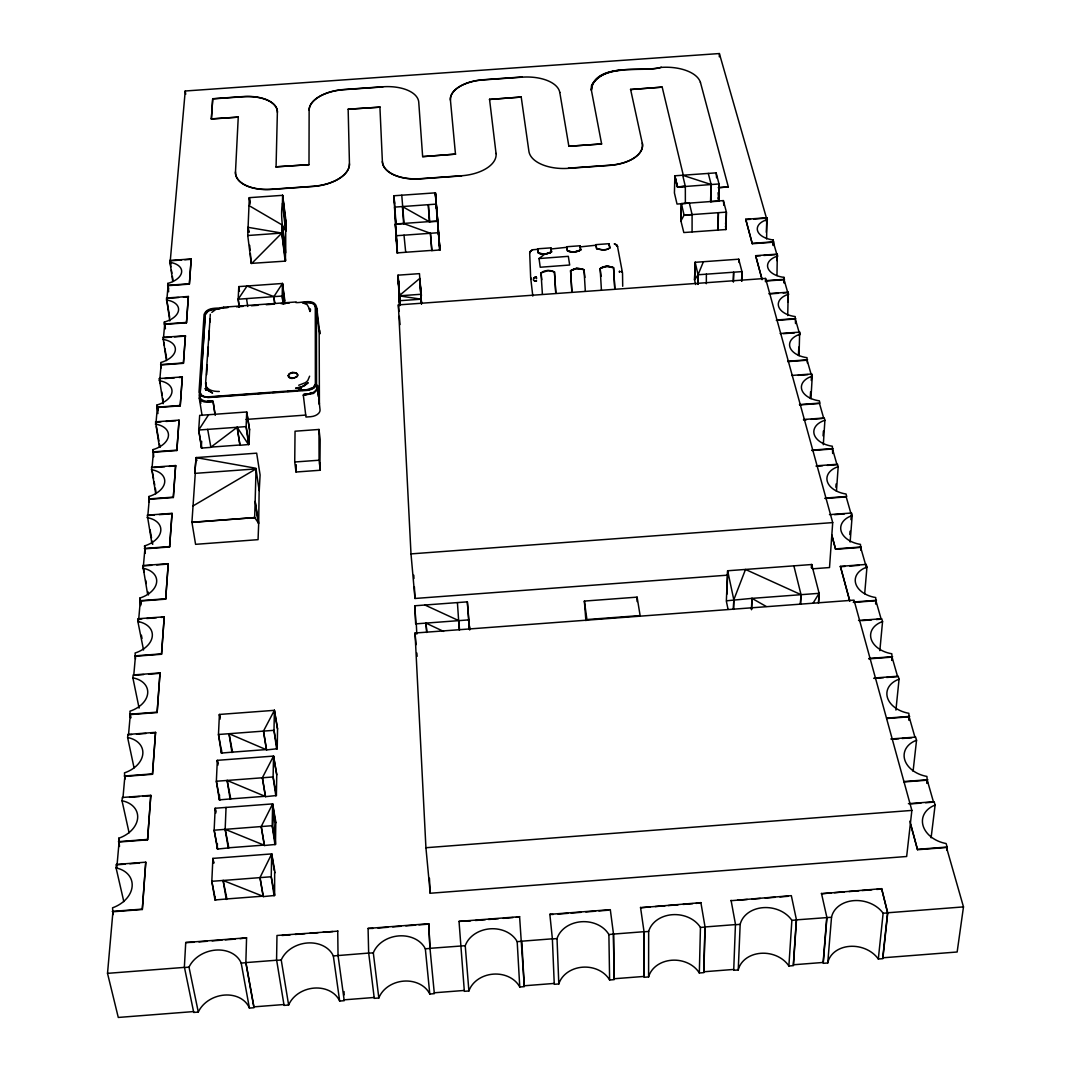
<?xml version="1.0" encoding="UTF-8"?>
<svg xmlns="http://www.w3.org/2000/svg" width="1071" height="1071" viewBox="0 0 1071 1071"><rect width="100%" height="100%" fill="white"/><g stroke="black" fill="none" stroke-linecap="round" stroke-linejoin="round"><path stroke-width="1.5" d="M318.984 429.458L319.078 460.222L320.283 470.236L296.024 472.016L294.726 462.003L295.047 431.211L318.984 429.458L320.175 439.418L319.908 467.893L319.64 462.913M718.614 201.254L719.029 183.971L711.157 184.533L682.682 175.256L685.333 186.394L685.373 203.463L677.019 204.052L674.422 192.941L674.864 175.791L716.124 172.859L719.029 183.971L718.788 201.187L710.528 201.669L711.157 184.533L708.306 173.435M692.08 231.805L692.094 214.588L689.349 203.048L681.384 203.584L680.902 220.894L683.82 232.541L726.031 229.529L726.392 212.125L723.38 200.598L685.373 203.396M308.997 164.68L276.05 166.835L308.997 164.68L309.131 109.938A35.169 18.153 -5.1 0 1 343.831 89.509L382.856 86.778A35.129 18.153 -4.5 0 1 418.748 102.227L422.643 156.634L455.483 154.13L422.643 156.634M640.525 907.324L644.046 931.81L644.059 977.301L648.598 976.939L648.665 931.449A27.806 22.464 4.3 0 1 672.24 914.701A27.806 22.464 4.3 0 1 700.447 927.432L705.066 927.071L700.889 902.652L640.525 907.713L650.311 906.95M579.906 246.799L579.987 245.781L580.723 249.971L573.775 252.18L567.456 250.922L566.733 247.936M308.609 393.793L303.28 395.279L313.602 393.405L317.244 389.764L317.498 385.466L316.668 387.474M662.186 87.126L630.578 89.522L662.186 87.126L683.378 175.577M706.325 283.695L706.378 274.176L741.962 271.606L741.788 281.124M697.984 284.417L698.051 274.765L695.159 262.315L738.722 259.195L741.962 271.606L741.587 281.285M296.024 472.016L295.944 464.653L296.132 469.634M710.97 201.803L711.157 184.533L677.729 187.05L674.636 175.912M718.146 230.118L718.387 212.687L726.392 212.125L725.817 229.569M337.78 931.154L276.974 935.478L276.572 960.339L281.231 959.977A27.98 22.531 -13.2 0 1 307.323 942.989A27.98 22.531 -13.2 0 1 333.335 955.934L368.692 953.07L374.274 998.346L378.826 997.998A27.244 22.585 -9.5 0 1 403.74 981.116A27.244 22.585 -9.5 0 1 429.792 994.022L434.344 993.66L429.98 948.317L428.721 923.724L368.076 928.423L368.665 953.19L373.31 952.829A27.806 22.611 -9 0 1 398.773 935.907A27.806 22.611 -9 0 1 425.334 948.786L429.966 948.437L428.721 923.724M595.771 245.661L595.878 244.643L609.078 243.706L609.908 247.87L609.011 248.499A8.863 4.846 -1.4 0 1 604.191 249.985L596.654 248.833L595.945 245.219L579.96 246.919M285.729 252.796L285.689 230.988L282.449 203.169L282.624 195.324L249.315 197.666L247.749 235.513L251.243 263.386L285.154 261.137C287.202 242.622 279.089 222.393 282.449 203.169M215.552 900.283L211.817 881.299L223.103 880.469L226.918 898.93L214.99 899.975L211.817 881.299L212.888 858.393L271.699 853.908L259.985 877.591L263.185 896.601L274.618 895.49L274.658 872.276M275.783 822.341L275.488 844.443L264.323 845.501L261.217 826.531L272.636 803.893L215.177 808.244L214.146 830.199L217.467 849.049L228.846 847.897L225.164 829.315L226.048 807.454M276.76 774.788L273.547 756.086L262.368 777.747L265.407 796.677L276.385 795.525L276.76 774.788L273.547 756.086L217.319 760.33L216.355 781.241L219.341 799.876L230.747 798.899L227.132 780.451L216.355 781.241L219.876 800.157M277.55 728.99L274.404 710.327L263.479 731.078L266.451 749.941L277.215 748.736L277.55 728.99L274.404 710.327L219.408 714.451L218.471 734.492L221.376 753.074L232.541 752.123L229.02 733.715L218.471 734.492L221.898 753.341M284.846 303.977L282.449 283.48L238.779 286.6L238.177 299.211L239.154 307.082M286.104 230.72L286.238 222.942L282.624 195.324L285.89 230.934L282.021 224.91L248.981 205.578M550.829 248.874L550.869 247.87L537.615 248.807L537.602 249.824L537.655 248.807M608.984 244.71L609.078 243.706M733.474 281.86L733.648 272.195L733.193 281.74M273.547 756.086L273.105 776.957L275.836 795.887M274.404 710.327L273.989 730.315L276.653 749.191M275.086 872.691L271.699 853.908L271.231 876.761L274.096 895.771M285.301 252.582L282.021 224.91L281.834 233.076L285.154 261.137M276.064 167.009L277.376 112.174A35.303 18.14 -6.5 0 0 243.13 96.577L212.727 98.719L211.362 119.015L238.284 117.127L211.335 118.841M719.31 56.803L719.377 53.55L185.229 90.995L170.276 260.815L170.811 264.082M700.889 902.652L695.989 903.415M705.066 927.071L703.848 972.629L699.323 972.99L700.447 927.432M550.869 249.008L566.787 247.294M718.4 187.786L728.374 186.889L718.4 187.612M733.555 609.399L733.809 599.76L727.651 570.763L811.698 564.524L819.128 593.321L818.579 602.879M258.191 523.076L255.152 501.389L254.657 517.601L258.687 523.371L259.142 490.545L256.036 468.897L195.27 473.355L191.923 522.233L195.578 544.336L258.057 539.664L258.687 523.371L255.152 501.389L256.036 468.897L192.994 505.954M245.848 962.722L246.571 937.821L185.725 942.534L184.346 967.501L189.005 967.14A28.221 22.384 -16.8 0 1 215.74 950.084A28.221 22.384 -16.8 0 1 241.189 963.083L245.848 962.722L253.974 1007.731L249.409 1008.092A27.659 22.344 -17.8 0 0 224.415 995.079A27.659 22.344 -17.8 0 0 198.296 1012.082L193.731 1012.443L184.453 967.381L107.515 973.352L118.279 1017.45L193.677 1011.573M255.982 468.268L196.113 457.598L194.788 473.034L196.113 457.598L256.665 453.167L260.092 474.975L259.249 490.545M726.981 594.084L727.651 570.763L726.339 601.152L728.026 609.158M751.601 609.493L751.962 598.368L819.128 593.321L818.445 603M776.877 254.523L773.356 242.207L752.27 243.719L745.711 219.274L766.903 217.761L766.622 238.927M201.763 448.093L198.697 430.02L237.16 427.275L239.984 445.295L248.994 444.478L249.583 429.859L246.718 411.974L199.675 415.374L198.697 430.02L201.522 448.066L210.599 447.397L237.16 427.275L246.129 426.579L246.718 411.974L249.583 429.859M697.716 284.297L698.051 274.765L703.406 261.739M622.532 273.547L622.706 286.278M752.27 243.719L745.711 219.274M731.038 900.698L791.335 895.651L796.476 919.976L793.397 965.64L788.885 966.002A27.391 22.25 8.9 0 0 760.731 953.31A27.391 22.25 8.9 0 0 738.24 969.951L733.715 970.299L735.442 924.594L704.972 926.964L703.767 971.772L733.635 969.442M762.083 279.692L755.644 255.688L777.318 254.135L776.97 275.568M766.327 221.443L766.475 218.149L719.377 53.55M766.301 232.273L766.903 217.761M717.69 229.97L718.387 212.687L684.088 215.164L680.902 220.894L681.384 203.584L684.088 215.164L691.893 214.561M765.417 281.727L765.564 278.433L398.358 304.9L410.996 553.894L414.986 598.475L727.959 575.127M738.24 969.951L740.168 924.353A27.953 22.277 8.1 0 1 763.114 907.659A27.953 22.277 8.1 0 1 791.857 920.337L796.476 919.976M214.963 899.854L215.11 896.628M217.199 848.674L217.413 843.694M219.327 799.769L219.528 794.99M221.362 752.967L221.51 749.673M773.061 244.844L773.262 239.971A19.465 10.897 1.7 0 1 757.532 230.667A19.465 10.897 1.7 0 1 767.425 219.555M773.208 245.527L773.356 242.207M773.65 245.072L773.262 239.971M751.44 609.64L751.962 598.368L726.66 600.777M777.024 260.641L777.318 254.135M733.367 609.292L733.809 599.76L745.51 569.464L801.028 594.673L800.519 604.339M783.744 282.302L783.985 277.376A19.934 11.406 2 0 1 767.813 267.616A19.934 11.406 2 0 1 777.867 256.009M783.918 282.931L784.079 279.705L765.832 281.017M784.374 282.597L783.985 277.376M238.257 116.953L235.486 172.07A36.628 19.559 -6.3 0 0 271.418 189.42L313.027 186.474A36.561 19.573 -5.7 0 0 349.454 163.997L348.155 109.215L379.924 107.154L348.155 109.215M787.734 302.076L788.229 292.209L769.219 293.574M787.721 315.57L788.229 292.209M795.525 323.562L795.204 316.574A20.416 11.942 2.4 0 1 778.577 306.319A20.416 11.942 2.4 0 1 788.792 294.177M811.537 567.71L811.698 564.524L812.019 567.804M798.39 355.358L798.846 347.058M799.475 335.437L799.662 332.117L780.183 333.523M799.06 355.786L799.662 332.117M214.963 414.263L213.062 401.344L207.573 401.09M807.4 363.029L806.985 357.674A20.938 12.517 2.9 0 1 789.876 346.91A20.938 12.517 2.9 0 1 800.251 334.179M810.212 398.198L810.6 391.745M811.269 380.446L811.657 373.993L791.71 375.452M205.927 386.162L206.127 382.896M206.636 374.689L207.239 364.85M207.734 356.656L208.35 346.817M208.751 340.27L209.354 330.43M209.849 322.224L210.05 318.957M810.921 398.773L812.273 376.162L811.657 373.993M201.294 447.825L201.696 441.372M199.755 393.78C197.894 401.143 207.573 402.214 212.594 401.009L208.899 400.942L210.063 401.397M700.434 82.587A35.142 18.02 -0.5 0 0 661.302 67.393C639.748 72.533 605.731 62.52 591.674 85.546L591.366 90.259C594.445 60.927 644.929 73.27 661.302 67.232M199.808 394.034L199.26 398.131L202.084 415.468M823.09 435.897L823.398 431.011M788.885 966.002L791.871 920.337M823.304 444.706L824.911 420.274L824.255 417.985L803.571 419.511M211.362 119.015L212.727 98.719M832.676 453.488L832.341 446.232A22.049 13.803 4 0 1 814.174 434.291A22.049 13.803 4 0 1 824.911 420.274M765.564 278.433L832.703 522.594L829.516 567.55L812.862 568.795M835.875 487.251L836.103 483.972M836.438 491.308L838.191 466.675L837.509 464.265L816.303 465.831M800.332 604.245L801.028 594.673L793.865 565.836M811.457 567.858L811.698 564.524M865.649 564.859L860.656 547.401L835.594 549.276L831.832 534.978M107.515 973.352L112.937 911.756L142.309 909.493L145.763 862.182L116.404 864.444L116.083 867.925L123.821 901.621M125.066 864.163L117.074 864.779L119.082 842.007L147.557 839.825L150.797 795.311L122.322 797.48L122.027 800.773L129.096 832.81M122.964 797.828L124.865 776.395L152.484 774.293L155.536 732.35L127.891 734.438L127.623 737.531L134.062 767.894M131.706 734.532L128.52 734.773L130.301 714.571L157.129 712.536L160.007 672.936L133.152 674.958L132.884 677.876L139.096 708.118M143.634 674.556L133.768 675.292L135.441 656.215L161.52 654.261L164.238 616.802L138.119 618.757L137.878 621.515L143.541 650.017M141.921 618.851L138.721 619.092L140.301 601.045L165.67 599.158L168.241 563.681L142.818 565.568L147.624 594.298M151.707 565.287L143.407 565.903L144.906 548.807L169.593 546.973L172.029 513.33L147.276 515.164L151.921 543.573M154.304 515.017L147.838 515.499L149.271 499.273L173.315 497.506L175.631 465.55L151.506 467.317L155.71 493.798M152.055 467.652L153.407 452.23L176.849 450.516L179.058 420.127L155.523 421.84L159.311 446.433M160.998 421.813L156.058 422.175L157.357 407.515L180.223 405.855L182.311 376.912L159.351 378.572L163.167 403.713M159.874 378.906L161.105 364.943L183.422 363.323L185.403 335.732L162.993 337.352L166.42 360.566M171.347 337.111L163.502 337.673L164.68 324.366L186.474 322.799L188.362 296.466L166.474 298.033L169.794 320.952M166.969 298.354L168.093 285.649L189.38 284.123L191.187 258.954L169.794 260.494L172.752 281.526M142.309 909.493L145.763 862.182M147.557 839.825L150.797 795.311M152.484 774.293L155.536 732.35M157.129 712.536L160.007 672.936M161.52 654.261L164.238 616.802M165.67 599.158L168.241 563.681M169.593 546.973L172.029 513.33M173.315 497.506L175.631 465.55M176.849 450.516L179.058 420.127M180.223 405.855L182.311 376.912M183.422 363.323L185.403 335.732M186.474 322.799L188.362 296.466M189.38 284.123L191.187 258.954M609.038 244.844L609.908 247.87M849.731 601.099L840.387 566.358L866.198 564.43L866.961 567.108L864.685 593.776M821.457 893.321L826.919 917.619L823.224 963.324L827.736 962.963A27.618 22.009 12.3 0 1 849.638 946.376A27.618 22.009 12.3 0 1 878.314 959.027L882.825 958.665L887.739 912.894L881.634 888.662L821.417 893.709L831.176 892.946M849.798 534.523L850.053 531.216M850.95 519.636L851.472 513.022L829.49 514.642M850.133 542.033L852.195 515.553L851.472 513.022M826.772 917.512L823.144 962.454L793.33 964.784L796.342 919.869L831.524 917.258A28.181 22.049 11.3 0 1 853.841 900.631A28.181 22.049 11.3 0 1 883.133 913.242L887.739 912.894M860.923 550.307L860.455 544.376A23.294 15.289 5.4 0 1 841.11 531.055A23.294 15.289 5.4 0 1 852.195 515.553M827.736 962.963L831.524 917.258M865.917 567.764L866.198 564.43M113.004 914.634L112.562 907.793A27.364 20.51 -17.9 0 0 132.135 886.453A27.364 20.51 -17.9 0 0 116.083 867.925M119.497 846.478L118.707 838.258A26.454 19.332 -16.3 0 0 137.637 818.15A26.454 19.332 -16.3 0 0 122.027 800.773M124.905 779.26L124.49 772.847A25.624 18.247 -14.9 0 0 142.818 753.877A25.624 18.247 -14.9 0 0 127.623 737.531M130.341 717.423L129.939 711.198A24.834 17.256 -13.8 0 0 147.691 693.285A24.834 17.256 -13.8 0 0 132.884 677.876M135.482 659.053L135.093 653.015A24.111 16.333 -12.8 0 0 152.31 636.054A24.111 16.333 -12.8 0 0 137.878 621.528M140.676 605.624L139.953 598.006A23.428 15.489 -12 0 0 156.661 581.928A23.428 15.489 -12 0 0 142.59 568.192M145.268 553.359L144.558 545.902A22.786 14.699 -11.3 0 0 160.797 530.64A22.786 14.699 -11.3 0 0 147.062 517.641M149.311 502.165L148.923 496.502A22.183 13.963 -10.7 0 0 164.72 481.99A22.183 13.963 -10.7 0 0 151.292 469.674M153.742 456.715L153.073 449.592A21.607 13.294 -10.1 0 0 168.442 435.777A21.607 13.294 -10.1 0 0 155.322 424.089M157.946 413.553L157.022 404.985A21.059 12.651 -9.7 0 0 171.976 391.812A21.059 12.651 -9.7 0 0 159.164 380.714M161.145 367.889L160.77 362.52A20.55 12.062 -9.2 0 0 175.349 349.949A20.55 12.062 -9.2 0 0 162.819 339.387M164.988 328.904L164.345 322.05A20.054 11.513 -8.9 0 0 178.562 310.041A20.054 11.513 -8.9 0 0 166.3 299.974M168.656 291.754L167.759 283.427A19.586 11.005 -8.5 0 0 181.642 271.94A19.586 11.005 -8.5 0 0 169.633 262.341M875.609 604.017L875.904 600.724L853.373 602.411M876.185 603.535L875.676 597.538A23.977 16.105 6.3 0 1 855.689 583.467A23.977 16.105 6.3 0 1 866.961 567.108M879.84 650.673L882.558 621.568L881.754 618.743L858.54 620.484M891.715 660.419L892.036 657.112L868.862 658.852M892.29 659.923L891.782 653.752A24.713 17.002 7.4 0 1 871.098 638.838A24.713 17.002 7.4 0 1 882.558 621.568M895.918 710.073L899.064 679.188L898.208 676.203L874.123 678.023M910.698 824.67L917.526 849.718L946.496 847.482L963.485 906.896L957.153 951.999L882.745 957.809L887.578 912.787L881.634 888.662M878.314 959.014L883.133 913.242M908.757 720.14L909.118 716.82L886.654 718.521M909.359 719.645L908.824 713.286A25.49 17.966 8.6 0 1 887.404 697.462A25.49 17.966 8.6 0 1 899.064 679.188M913.081 771.267L916.548 740.248L915.638 737.089L890.844 738.977M911.863 810.412L906.655 856.492L430.207 893.254L425.923 847.723L415.026 633.028L854.029 600.135L911.863 810.412L425.923 847.723M529.69 252.97L530.413 251.538L529.69 252.97L530.654 277.576L532.809 296.091M917.526 849.718L909.881 821.149M926.857 783.383L927.245 780.17L904.098 781.937M927.473 782.995L926.91 776.435A26.333 19.024 10.1 0 1 904.687 759.607A26.333 19.024 10.1 0 1 916.548 740.248M931.101 837.803L935.117 805.084L934.153 801.71L908.409 803.678M946.71 850.32L947.139 847.054L946.135 843.546A27.244 20.148 11.8 0 1 923.055 825.621A27.244 20.148 11.8 0 1 935.117 805.084M315.41 384.288L313.857 387.394L310.871 389.188M421.505 303.776L420.675 290.83M397.569 253.077L395.949 235.74L404.008 235.192L405.695 252.261L397.14 252.93L395.36 224.013L437.57 221.014L439.953 249.864L437.57 221.014L438.427 234.897M401.772 195.23L404.048 223.544L395.694 224.2L393.927 195.765L435.375 192.847L437.664 221.202M591.674 85.546L591.366 90.084L601.621 143.956L568.862 146.272L559.772 92.307M309.626 376.189L307.712 380.674L305.436 382.655L298.702 385.252M469.567 629.065L468.75 619.881L415.95 623.858L414.705 605.958L415.079 607.846L415.013 605.758L467.344 601.848L469.687 629.976M210.318 314.258L205.578 383.739L206.73 389.322L212.58 393.057L207.56 390.219L205.927 385.975C208.417 390.795 214.441 391.517 219.301 391.477M297.457 376.189L297.725 375.198A4.672 2.838 -7 0 0 296.613 373.404A4.605 2.798 -7 0 0 293.789 372.628L289.692 373.739L288.273 375.881A4.672 2.838 -7 0 0 289.384 377.675A4.605 2.798 -7 0 0 292.209 378.451L297.028 376.764M591.513 85.908C596.453 74.234 611.032 71.222 622.465 70.124M580 246.41L580.723 249.971M579.987 245.781L566.76 246.732L566.693 247.736M813.13 603.053L819.128 593.321M198.697 430.02L208.577 414.758M395.065 212.794L395.038 208.002M239.355 307.19L238.177 299.211L247.04 286.037L273.868 296.64L282.195 296.051L282.449 283.48L273.868 296.64L274.578 302.946M415.615 623.657L415.013 605.758M251.645 263.533L281.834 233.076L248.097 227.333L248.526 232.246M192.178 522.394L254.657 517.601L246.973 518.337M211.79 312.411L215.74 309.465L223.812 307.551M530.694 250.922L529.958 251.805L532.608 249.797L530.908 250.775M579.357 250.842L580.723 249.784C577.041 252.649 571.593 252.756 567.456 250.734L566.76 246.732M532.568 249.744L537.696 249.356L538.244 253.01L544.55 254.282L551.525 251.872L550.909 247.896M534.309 277.697L533.586 278.514L535.647 277.028L534.309 277.697L534.938 277.295M677.729 187.05L685.132 186.207M399.724 305.422L399.081 295.837L419.778 278.42L419.484 273.641L398.01 275.167L399.617 305.476M550.146 252.93L551.525 251.872L546.545 254.068L539.851 253.519L538.244 252.823L537.696 249.356M539.021 258.432L540.226 267.241L569.692 265.019L568.326 256.33L539.021 258.553L544.55 254.282L550.574 252.542M601.072 276.291L600.135 268.714L602.17 267.268L607.98 266.21L613.563 267.549L614.821 288.889M571.86 291.727L570.589 270.829L576.399 268.406L584.016 269.678L585.315 291.017M614.767 288.635L613.563 267.75L605.918 266.291L600.135 268.714M584.927 277.443L584.016 269.865L582.892 269.33L576.399 268.406L570.589 270.829M542.395 294.11L541.016 272.958L548.084 270.575L554.457 271.806L555.809 293.146M541.016 272.958C544.483 269.852 550.36 269.758 554.457 271.994L555.769 292.878M306.212 394.409L307.35 393.767L303.642 394.382C309.131 394.637 318.221 392.508 316.989 385.252A13.548 8.273 -6.8 0 1 316.641 387.006M612.425 267.201L607.98 266.21L603.95 266.652L600.135 268.526L601.407 289.853M582.892 269.33L578.46 268.326L574.431 268.767L570.575 270.642L571.901 291.981M396.832 240.975L397.14 252.93M579.786 250.44L573.775 252.18L568.567 251.404M403.365 223.451L430.422 233.277L431.841 250.627L439.913 249.931L437.57 221.014M685.333 186.394L677.193 186.836L674.864 175.791L677.474 186.956L678.572 186.675M309.974 392.91L311.5 392.602M439.552 250.079L438.467 232.702L404.008 235.192M309.077 389.737L302.169 390.366M213.477 309.519L208.296 310.992L205.271 314.767L200.25 392.669L200.987 394.931L203.423 396.591M221.054 307.685L223.665 307.35M292.236 372.373L296.319 372.882L297.671 374.823A4.672 2.838 -7 0 1 296.533 376.778A4.605 2.798 -7 0 1 293.668 377.969L289.585 377.461L288.233 375.506M584.378 601.085L637.098 597.136L640.123 615.557L586.921 619.547L584.378 601.085L585.891 620.631M284.016 1004.518L253.921 1006.86L245.928 962.601L276.653 960.218L284.069 1005.388L288.635 1005.026A27.418 22.491 -13.9 0 1 314.151 988.091A27.418 22.491 -13.9 0 1 339.668 1001.05L344.233 1000.689L338.034 955.452L337.726 930.766M344.166 999.832L374.221 997.476M434.277 992.79L464.279 990.447M554.202 983.432L524.255 985.775L521.791 941.195L552.368 938.812L554.269 984.303L558.808 983.954A27.15 22.558 0.3 0 1 582.517 967.193A27.15 22.558 0.3 0 1 609.613 979.992L614.152 979.63L613.509 934.18L610.309 909.667L549.851 914.339L553.131 914.473M468.897 990.97L464.345 991.318L459.031 921.381L519.596 916.682L524.308 986.645L519.77 986.993A27.15 22.598 -4.6 0 0 493.195 974.141A27.15 22.598 -4.6 0 0 468.897 990.97L465.242 945.693A27.726 22.638 -4.5 0 1 490.063 928.825A27.726 22.638 -4.5 0 1 517.186 941.663L521.818 941.302M231.965 752.578L229.02 733.715L273.989 730.315L277.215 748.736M230.158 799.368L227.132 780.451L273.105 776.957L276.412 795.418M230.747 798.899L264.992 796.288L227.132 780.451M275.943 822.648L272.636 803.893L275.555 844.323L272.208 825.701L214.146 830.199L217.761 849.089M118.412 841.659L147.477 839.436M903.964 781.562L927.861 779.728M228.873 847.777L263.908 845.099L225.164 829.315L228.27 848.286M129.859 863.788L139.444 863.052M911.448 803.839L920.913 803.116M925.639 802.755L933.524 802.139L927.245 780.17M226.302 899.453L223.103 880.469L271.231 876.761L274.698 895.249M226.918 898.93L262.756 896.173L223.103 880.469M112.241 911.421L142.229 909.118M917.566 849.33L947.139 847.054M194.025 942.279L185.725 942.534M198.952 941.904L207.185 941.262M212.112 940.887L221.978 940.124M225.258 939.869L235.125 939.106M240.065 938.718L246.571 937.821M281.954 935.478L290.161 934.836M295.087 934.461L304.94 933.698M309.867 933.31L318.074 932.68M323 932.292L332.853 931.529M373.043 928.423L368.076 928.423M377.956 928.048L387.782 927.285M392.709 926.897L400.902 926.268M405.815 925.88L415.655 925.13M418.935 924.875L428.761 924.112M470.517 920.873L459.031 921.381M475.43 920.498L485.243 919.735M488.523 919.48L498.336 918.717M503.25 918.342L513.063 917.579M516.342 917.325L519.596 916.682M558.031 914.099L567.844 913.335M571.111 913.081L580.91 912.331M585.81 911.943L595.61 911.193M598.89 910.939L608.689 910.176M655.211 906.575L664.997 905.812M668.264 905.571L678.05 904.808M682.937 904.433L692.723 903.67M737.558 900.202L747.33 899.439M752.217 899.064L760.356 898.435M765.243 898.06L775.016 897.297M779.902 896.922L788.055 896.293M834.429 892.692L844.189 891.942M849.062 891.567L858.822 890.804M862.075 890.563L871.834 889.8M876.721 889.425L881.594 889.05M429.98 948.317L465.242 945.693M613.455 934.073L643.979 931.703L643.992 976.431L614.085 978.76L613.455 934.073L608.89 934.541A27.712 22.585 0 0 0 581.232 921.756A27.712 22.585 0 0 0 557.027 938.571L552.395 938.932L549.851 914.339M887.578 912.787L963.485 906.896M644.046 931.81L648.665 931.449M740.168 924.353L735.549 924.701L731.065 900.309M146.714 618.503L156.312 617.78M161.119 617.418L164.318 617.191M840.36 566.746L845.099 566.385M849.838 566.037L859.33 565.327M134.839 655.88L161.453 653.886M853.467 602.022L876.466 600.309M148.574 674.181L160.088 673.324M861.686 620.631L871.433 619.895M876.306 619.533L881.179 619.172L875.904 600.724M129.671 714.223L157.062 712.161M868.755 658.478L892.612 656.684M136.499 734.171L146.058 733.448M150.837 733.086L155.616 732.725M874.016 678.412L883.468 677.702M886.614 677.461L897.618 676.631L892.036 657.112M232.541 752.123L266.05 749.58L229.02 733.715M124.209 776.047L152.403 773.905M886.801 718.132L909.721 716.392M129.537 797.319L139.391 796.57M142.671 796.329L150.877 795.699M892.357 739.244L898.837 738.749M902.077 738.495L911.796 737.758M165.938 421.452L175.818 420.729M798.136 375.345L807.909 374.636M246.076 419.43L305.784 415.079M239.516 445.027L210.853 447.116L207.694 429.391M152.872 451.908L176.795 450.155M799.475 404.584L819.984 403.084L819.342 400.835A21.474 13.133 3.4 0 1 801.724 389.509A21.474 13.133 3.4 0 1 812.273 376.162M799.609 404.945L819.489 403.486L823.746 418.4M153.635 467.532L164.666 466.728M169.392 466.38L175.698 465.912M803.491 419.886L806.61 419.658M811.283 419.31L822.193 418.507M294.726 462.003L319.078 460.222M148.708 498.939L173.261 497.131M811.979 450.128L833.01 448.575M811.898 450.503L832.502 448.99L836.987 464.68L827.401 465.39M159.164 514.656L170.476 513.826M816.209 466.22L822.608 465.738M191.923 522.233L254.657 517.601L251.98 517.775M144.331 548.472L169.526 546.598M825.152 498.082L846.733 496.489L846.023 493.999A22.652 14.512 4.7 0 1 827.294 481.401A22.652 14.512 4.7 0 1 838.191 466.675M825.058 498.457L846.21 496.904L850.936 513.437M156.687 564.926L166.648 564.176M834.523 514.656L844.376 513.919M410.996 553.894L832.703 522.594M139.712 600.711L165.603 598.783M835.621 548.888L861.204 546.986M436.312 208.135L435.375 192.847L437.704 221.135L436.232 204.119L428.333 204.681L429.324 221.737L435.803 221.456M247.749 235.513L281.834 233.076L285.596 260.855L282.021 224.91M170.276 260.815L181.561 259.999M184.788 259.771L191.24 259.316M745.711 219.635L750.503 219.287M753.689 219.06L764.868 218.256M405.695 252.261L431.399 250.413M167.598 285.328L189.326 283.775M752.284 243.371L773.798 241.818M168.616 298.233L178.522 297.524M183.476 297.176L188.429 296.814M755.631 256.049L760.53 255.688M763.797 255.46L775.243 254.63M238.177 299.211L273.868 296.64L274.738 303.026M223.705 307.176L296.145 301.968M228.297 307.417C221.269 309.358 207.546 305.302 204.079 314.486L199.005 392.374L201.013 396.016L208.135 397.569L307.056 390.38C310.871 390.018 316.092 388.251 316.547 383.833L316.414 306.386C313.709 298.274 301.567 303.173 295.85 302.558M236.53 306.828L243.13 306.36M251.364 305.757L257.95 305.289M266.197 304.7L274.43 304.097M281.017 303.629L289.264 303.039M220.024 308.676C215.217 309.158 206.957 308.368 205.217 314.405L200.197 392.294C200.29 396.109 205.123 397.087 208.189 396.832L307.056 389.643L313.401 387.367L315.369 383.913L315.289 306.467C314.071 301.045 306.413 302.464 302.437 302.745M304.124 302.999C307.846 302.571 314.339 302.022 315.329 306.841M316.521 310.898C317.431 315.758 318.167 307.377 315.597 306.922M164.171 324.044L186.408 322.438M765.671 280.669L784.534 279.317M174.493 336.883L185.47 336.093M769.139 293.949L778.456 293.267M783.102 292.932L787.761 292.597L784.079 279.705M160.583 364.609L183.355 362.962M776.475 320.001L795.793 318.596M776.395 320.363L795.311 318.997L799.18 332.505M164.693 378.558L174.332 377.849M179.152 377.501L182.365 377.273M783.289 333.67L794.414 332.853M213.183 396.846L223.076 396.123M228.016 395.761L237.896 395.052M242.849 394.69L252.729 393.967M257.669 393.606L267.563 392.896M272.503 392.535L282.396 391.812M287.336 391.45L297.216 390.728M213.035 401.853C208.524 402.227 201.509 403.325 199.26 398.131M156.821 407.181L180.156 405.481M787.801 361.248L807.588 359.802M787.721 361.623L807.106 360.204L811.162 374.395M522.246 76.992L483.316 79.723A35.089 18.14 -3 0 0 450.422 100.005L455.483 154.304M212.754 98.88L243.157 96.751A35.303 18.14 -6.5 0 1 277.402 112.348M382.869 86.938L343.858 89.683A35.169 18.153 -5.1 0 0 309.158 110.112M521.216 97.046L489.541 99.442L521.216 97.046L528.9 151.279A36.427 19.519 -1.9 0 0 568.447 168.334L609.841 165.389A36.454 19.492 -1.3 0 0 642.292 143.246L630.578 89.348M568.447 168.16L609.841 165.215A36.454 19.492 -1.3 0 0 642.292 143.072M461.628 175.912L420.127 178.87A36.454 19.573 -4.1 0 1 382.387 161.667L379.91 106.98M399.952 305.262L399.081 295.837L420.823 294.284L419.778 278.42L421.425 295.676M421.572 303.91L421.117 299.184L399.296 300.737L399.751 305.543M706.378 274.176L698.051 274.765L694.57 279.919L695.641 284.538M208.243 397.207L205.056 397.06M400.032 300.616L398.251 279.973L398.988 287.938M539.356 253.506L544.55 254.282M399.081 295.837L421.117 299.184L421.452 303.99M468.563 620.096L469.62 628.53M302.999 302.919L307.149 304.659L309.773 309.358M534.309 280.642L534.442 280.696A3.24 1.566 -3 0 0 536.625 280.923A3.146 1.513 -2.9 0 1 533.371 279.973L534.442 280.696M595.931 244.724L596.641 248.633L602.156 249.958L606.132 249.516A8.715 4.953 -1.2 0 0 609.908 247.682M621.207 271.311L622.264 272.275L621.421 271.432M424.946 605.035L458.749 620.618L459.539 630.002M426.66 632.479L425.963 623.108L443.595 631.421M616.401 244.777L614.232 243.893L616.414 244.777M429.31 221.684L402.401 206.556L394.476 207.131L395.641 224.08M751.962 598.368L766.167 606.427M309.131 308.85L310.028 311.554L309.573 309.506M550.922 248.418L551.525 252.06M909.118 716.82L915.036 737.517M755.644 255.688L762.097 279.33M840.387 566.358L849.758 600.711M832.221 536.906L835.594 549.276M700.447 82.413L728.36 187.077M718.052 197.854L718.869 201.013L718.052 192.726M725.442 226.436L726.192 229.301L725.562 222.929M116.404 864.444L117.127 867.644M118.707 838.258L119.43 841.458M286.238 222.942L285.448 219.515M316.574 308.823L316.842 312.143A12.986 7.604 -6.5 0 0 316.507 310.59M284.899 300.871L282.449 283.48L283.949 303.388M130.301 714.571L130.983 717.824M189.005 967.14L198.296 1012.082M213.798 862.972L212.888 858.393L213.651 863.106M138.119 618.757L138.775 622.037M141.372 635.17L142.028 638.45M139.953 598.006L140.917 602.919M140.301 601.045L140.944 604.258M215.766 811.296L215.177 808.244L215.914 812.943M142.818 565.568L144.076 572.101M145.643 580.254L146.272 583.521M147.852 591.674L148.481 594.941M217.908 763.382L217.319 760.33L218.042 765.015M144.558 545.902L145.174 549.155M617.498 246.397L622.519 273.025M150.007 529.743L151.52 537.843M152.136 541.083L152.738 544.322M219.983 717.503L219.408 714.451L220.117 719.136M148.923 496.502L149.525 499.729M152.095 470.53L153.555 478.576M154.144 481.789L154.733 485.002M155.322 488.215L155.911 491.442M241.189 963.083L249.409 1008.092M153.073 449.592L153.648 452.792M156.379 426.633L158.936 440.984M159.499 444.184L160.061 447.37M259.985 877.591L263.346 896.601M157.022 404.985L157.852 409.751M157.357 407.515L157.932 410.769M159.351 378.572L160.208 383.498M161.641 391.718L162.203 394.998M162.779 398.292L163.341 401.571M261.217 826.531L264.47 845.514M164.345 322.05L165.443 328.529M164.68 324.366L165.215 327.552M163.823 342.238L164.385 345.491M164.934 348.744L166.594 358.517M262.368 777.747L265.554 796.677M249.074 444.318L246.129 426.579L248.579 444.666L237.16 427.275L239.984 445.295M167.759 283.427L168.629 288.942M166.741 299.652L169.687 317.391M263.479 731.078L266.599 749.954M281.231 959.977L288.635 1005.026M169.794 260.494L170.838 266.88M171.36 270.079L171.882 273.266M172.391 276.465L172.913 279.665M199.34 394.061L199.835 397.167M200.331 400.259L200.826 403.352M246.517 298.635L247.749 306.48M213.062 401.344L215.244 415.374M271.699 853.908L274.27 870.736M239.476 291.272L238.779 286.6L239.355 291.352M185.229 90.995L185.711 94.235M275.367 822.247L272.636 803.893L272.208 825.701L274.979 844.698M283.333 303.91L282.195 296.051L283.119 304.044M248.78 232.206L248.097 227.333L248.7 232.26M333.335 955.934L339.668 1001.05M541.016 272.77L541.806 279.718M249.985 202.499L249.315 197.666L250.105 204.173M303.28 394.784L305.958 417.034L310.67 416.699A9.425 5.837 -6.8 0 0 320.068 410.126L317.498 385.466M373.31 952.829L378.826 997.998M489.541 99.268L496.06 153.608M320.122 462.886L320.283 470.236M317.578 390.179L318.315 396.417M318.676 399.537L319.225 404.209M282.624 195.324L285.073 216.288M317.337 312.585L319.787 333.965L319.774 331.287A9.01 5.342 -6.4 0 0 318.556 328.69M316.882 312.625L319.171 332.559L319.399 403.954M395.949 235.74L396.524 241.229L395.36 224.013L396.792 239.422M425.963 623.108L426.914 632.278M738.722 259.195L739.044 262.515M723.38 200.598L723.849 205.391M716.124 172.859L716.606 177.826M425.334 948.786L429.792 994.022M396.069 224.294L393.927 195.765L394.623 203.41M398.881 284.538L398.01 275.167L398.961 289.465M399.429 292.718L399.871 297.497M415.026 633.028L416.07 644.688M416.833 653.015L417.128 656.349M249.663 245.326L250.092 250.239M250.373 253.506L251.23 263.319M398.358 304.9L398.921 311.447M399.336 316.36L400.045 324.553M429.739 221.884L428.333 204.681L402.401 206.556L403.647 223.745M430.422 233.277L431.841 250.627M467.344 601.848L469.312 629.279M435.375 192.847L437.316 221.349M457.424 602.612L459.258 629.842M398.251 279.973L398.974 289.92M399.215 293.226L400.072 304.833M421.01 295.971L419.778 278.42L421.345 301.634M421.358 302.142L420.823 294.284L421.117 299.184M517.186 941.663L519.77 986.993M399.175 292.637L399.416 297.269M413.781 575.207L413.955 578.541M414.383 586.841L414.986 598.475M416.324 624.353L416.82 634.112M429.431 878.233L430.207 893.254M557.027 938.571L558.808 983.954M568.862 146.272L601.621 143.956M608.89 934.541L609.613 979.992M344.059 991.572L344.099 994.879M637.098 597.136L637.111 601.567M496.047 153.434A36.441 19.573 -3.5 0 1 461.614 175.751L420.113 178.696A36.468 19.573 -4.1 0 1 382.374 161.493M450.436 100.165A35.075 18.14 -3 0 1 483.329 79.897L522.26 77.166A35.075 18.113 -2.5 0 1 559.772 92.481M648.598 976.939A27.244 22.424 4.9 0 1 671.691 960.245A27.244 22.424 4.9 0 1 699.323 972.99M235.473 171.896A36.628 19.559 -6.3 0 0 271.405 189.246L313.013 186.3A36.561 19.573 -5.7 0 0 349.441 163.823M288.38 375.533A4.672 2.838 -7 0 1 289.531 373.578M289.518 373.699A4.605 2.798 -7 0 1 292.37 372.521M695.159 262.315L694.57 279.919L695.159 262.315M307.979 382.909L300.911 387.407L295.636 388.197L304.03 386.122L307.979 382.909M301.312 388.452L298.608 389.148L301.312 388.452M616.923 245.728L616.414 245.366A3.106 2.062 0.2 0 1 617.525 246.665L616.923 245.728M531.511 279.17L530.721 277.978L531.484 279.143M616.923 245.205L617.445 246.129L616.923 245.205M310.523 310.041L310.001 309.144L310.523 310.041M205.953 390.152L205.257 388.532L205.953 390.152M196.649 460.664L196.113 457.598L196.569 460.717M619.44 271.311L619.56 272.355L619.44 271.311M536.33 277.121L536.464 278.554L536.33 277.121"/></g></svg>
